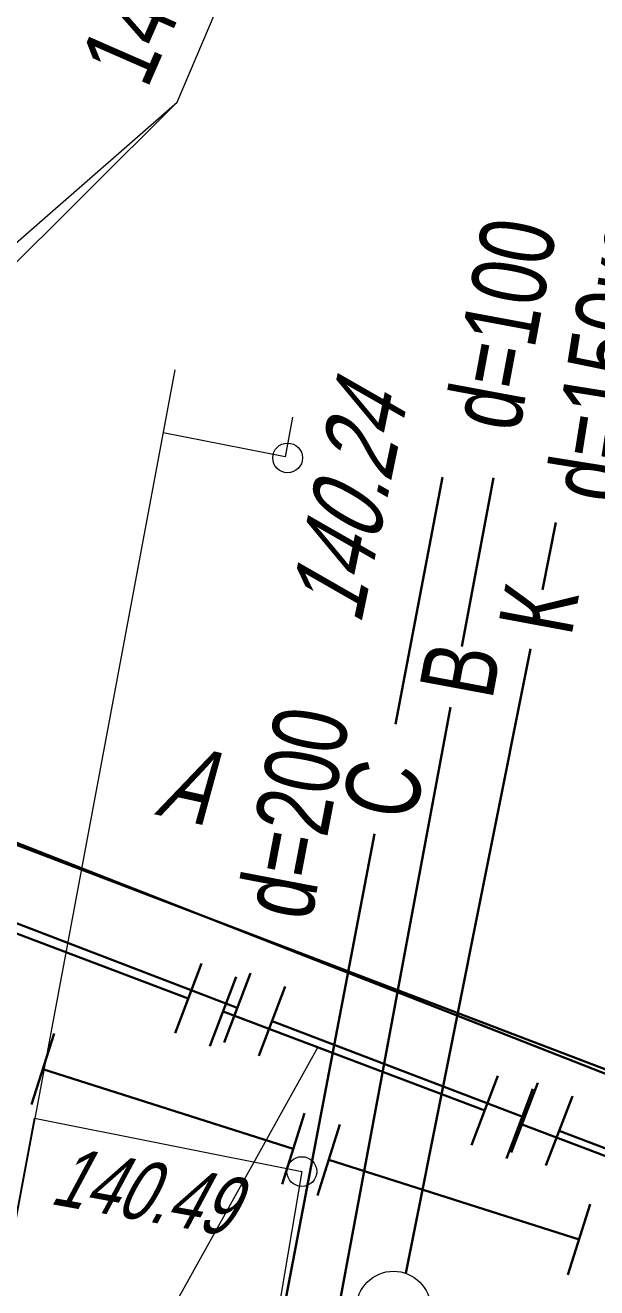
# Model space of a CAD drawing. Extents: x 10098 to 11902, y 8648 to 10202.
# Drawn here: x 11276.5 to 11284.19, y 9090.4 to 9107.38 of the extents above; entities that cross this region are included whole.
import ezdxf

# ---------------------------------------------------------------- set-up
doc = ezdxf.new("R2010")
doc.units = 0
for name, color, linetype in [('1_Водопровод', 7, 'Continuous'), ('20_Строения', 7, 'Continuous'), ('21_Колодцы', 7, 'Continuous'), ('38_Высотные_отметки', 7, 'Continuous'), ('49_Проекты', 7, 'Continuous'), ('52_Топонимика', 7, 'Continuous')]:
    doc.layers.add(name, color=color, linetype=linetype)
doc.layers.add('2_Водосток', color=30, linetype='Continuous', lineweight=30)
doc.layers.add('4_Канализация', color=16, linetype='Continuous', lineweight=30)
doc.styles.add('mggt', font='russian_1251.shx', dxfattribs={"width": 0.75, "oblique": 18, "height": 1})

msp = doc.modelspace()

# ---------------------------------------------------------------- linework, layer by layer
at = {"layer": '1_Водопровод', "color": 8, "linetype": 'Continuous', "lineweight": 30}
for points in [[(11282.376, 9099.024), (11282.799, 9101.294)], [(11279.472, 9083.447), (11282.224, 9098.208)]]:
    msp.add_lwpolyline(points, dxfattribs=at)
at = {"layer": '20_Строения', "color": 8, "linetype": 'Continuous', "lineweight": 15, "flags": 128}
for points in [[(11278.514, 9102.743), (11275.16, 9084.844)], [(11280.098, 9102.108), (11279.997, 9101.575), (11278.356, 9101.896)], [(11275.16, 9084.844), (11276.629, 9092.682), (11280.223, 9091.965), (11278.916, 9084.24), (11278.76, 9083.313)]]:
    msp.add_lwpolyline(points, dxfattribs=at)
at = {"layer": '21_Колодцы', "color": 8, "lineweight": 9}
msp.add_circle((11281.456, 9090.125), 0.5, dxfattribs=at)
at = {"layer": '2_Водосток', "color": 8, "linetype": 'Continuous', "lineweight": 30}
for points in [[(11281.481, 9097.98), (11282.115, 9101.301)], [(11278.766, 9083.751), (11281.2, 9096.506)]]:
    msp.add_lwpolyline(points, dxfattribs=at)
at = {"layer": '38_Высотные_отметки', "color": 8, "lineweight": 9}
for centre in [(11280.032, 9101.56, 140.237), (11280.223, 9091.965, 140.486)]:
    msp.add_circle(centre, 0.2, dxfattribs=at)
at = {"layer": '49_Проекты', "color": 8, "linetype": 'Continuous', "lineweight": 30}
for p, q in [((11288.519, 9091.731), (11274.785, 9096.967)), ((11274.866, 9096.983), (11287.873, 9091.879)), ((11275.175, 9095.624), (11278.696, 9094.293)), ((11279.355, 9094.167), (11275.96, 9095.465)), ((11278.519, 9093.826), (11278.872, 9094.761)), ((11279.534, 9094.634), (11279.177, 9093.7)), ((11278.987, 9093.649), (11279.34, 9094.584)), ((11280.001, 9094.455), (11279.644, 9093.521)), ((11279.163, 9094.117), (11282.684, 9092.786)), ((11283.218, 9092.69), (11279.822, 9093.988)), ((11276.589, 9092.866), (11276.892, 9093.819)), ((11276.741, 9093.342), (11280.108, 9092.272)), ((11282.507, 9092.318), (11282.861, 9093.254)), ((11283.396, 9093.157), (11283.039, 9092.223)), ((11282.975, 9092.142), (11283.329, 9093.077)), ((11283.863, 9092.979), (11283.506, 9092.045)), ((11279.957, 9091.796), (11280.259, 9092.749)), ((11280.433, 9091.644), (11280.736, 9092.597)), ((11283.152, 9092.609), (11286.673, 9091.279)), ((11287.08, 9091.214), (11283.685, 9092.512)), ((11280.585, 9092.121), (11283.952, 9091.051)), ((11283.8, 9090.574), (11284.103, 9091.527))]:
    msp.add_line(p, q, dxfattribs=at)
at = {"layer": '49_Проекты', "color": 8, "linetype": 'Continuous', "lineweight": 15}
for points in [[(11269.933, 9097.769), (11278.545, 9106.344), (11281.628, 9113.586)], [(11268.959, 9097.973), (11278.545, 9106.344), (11278.545, 9106.344)], [(11280.436, 9093.636), (11274.894, 9083.675), (11272.391, 9075.766)]]:
    msp.add_lwpolyline(points, dxfattribs=at)
at = {"layer": '4_Канализация', "color": 8, "linetype": 'Continuous', "lineweight": 30}
for points in [[(11283.64, 9100.691), (11283.459, 9099.787)], [(11283.3, 9098.991), (11281.62, 9090.597)]]:
    msp.add_lwpolyline(points, dxfattribs=at)

# ---------------------------------------------------------------- texts
at = {"layer": '1_Водопровод', "color": 8, "linetype": 'Continuous', "lineweight": 15, "ltscale": 0.5, "style": 'mggt', "width": 0.75}
msp.add_text('d=100', height=1, rotation=79.4434, dxfattribs=at).set_placement((11283.141, 9101.887))
at = {"layer": '1_Водопровод', "color": 8, "linetype": 'Continuous', "lineweight": 15, "style": 'mggt', "width": 0.75}
msp.add_text('В', height=1, rotation=79.4411, dxfattribs=at).set_placement((11282.782, 9098.291))
at = {"layer": '2_Водосток', "color": 8, "linetype": 'Continuous', "lineweight": 15, "ltscale": 0.5, "style": 'mggt', "width": 0.75}
msp.add_text('d=200', height=1, rotation=79.1703, dxfattribs=at).set_placement((11280.344, 9095.314))
at = {"layer": '2_Водосток', "color": 8, "linetype": 'Continuous', "lineweight": 15, "style": 'mggt', "width": 0.75}
msp.add_text('С', height=1, rotation=79.1958, dxfattribs=at).set_placement((11281.738, 9096.658))
at = {"layer": '38_Высотные_отметки', "color": 8, "linetype": 'Continuous', "lineweight": 15, "style": 'mggt', "oblique": 18, "width": 0.75}
for s, height, rotation, p in [('140.24    ', 1, 78.2028, (11281.016, 9099.301, 140.237)), ('140.49    ', 0.8, 349.7495, (11276.817, 9091.533, 140.486))]:
    msp.add_text(s, height=height, rotation=rotation, dxfattribs=at).set_placement(p)
at = {"layer": '49_Проекты', "color": 8, "linetype": 'Continuous', "lineweight": 15, "style": 'mggt', "width": 0.75}
msp.add_text('140.07в.тр.пр.', height=1, rotation=66.3693, dxfattribs=at).set_placement((11278.141, 9106.509))
at = {"layer": '4_Канализация', "color": 8, "linetype": 'Continuous', "lineweight": 15, "ltscale": 0.5, "style": 'mggt', "width": 0.75}
msp.add_text('d=150кер.', height=1, rotation=80.8721, dxfattribs=at).set_placement((11284.501, 9100.927))
at = {"layer": '4_Канализация', "color": 8, "linetype": 'Continuous', "lineweight": 15, "style": 'mggt', "width": 0.75}
msp.add_text('К', height=1, rotation=79.4411, dxfattribs=at).set_placement((11283.846, 9099.142))
at = {"layer": '52_Топонимика', "color": 8, "linetype": 'Continuous', "lineweight": 15, "style": 'mggt', "oblique": 18, "width": 0.75}
msp.add_text('А', height=1, rotation=347.4967, dxfattribs=at).set_placement((11278.233, 9096.77))

doc.saveas('drawing.dxf')
